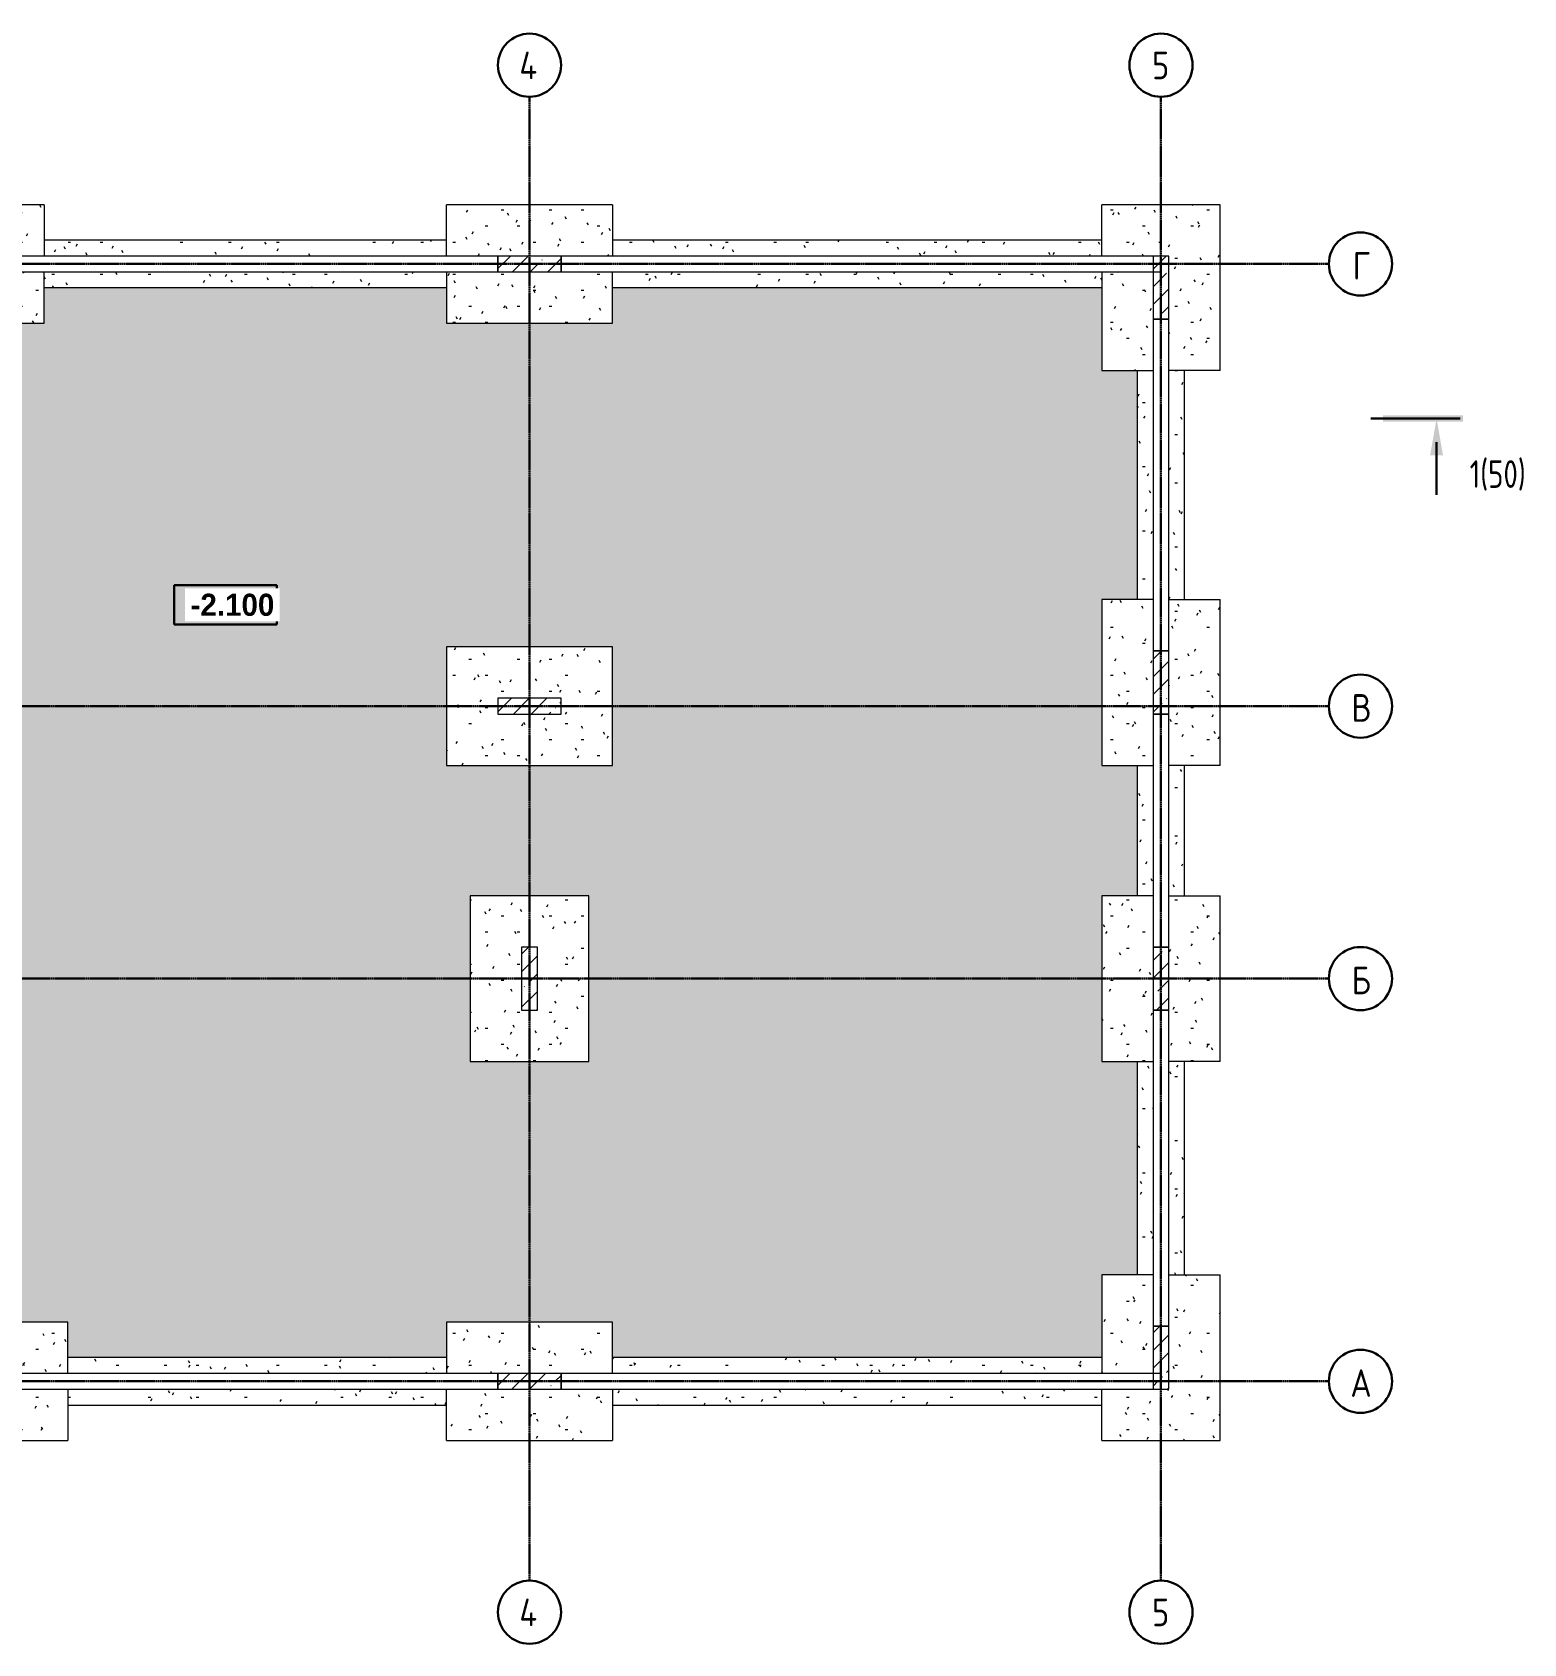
# Model space of a CAD drawing. Header units: millimetres. Extents: x -3720 to 34496, y -3324 to 17085.
# Drawn here: x 15600 to 34496, y -3324 to 17085 of the extents above; entities that cross this region are included whole.
import ezdxf

# ---------------------------------------------------------------- set-up
doc = ezdxf.new("R2010")
doc.units = ezdxf.units.MM
doc.linetypes.add('ADSK_Линия сетки', pattern=[25, 20, -2.5, 0, -2.5])
for name, color, linetype, lineweight in [('A-ANNO-NOTE', 7, 'Continuous', 30), ('A-WALL', 7, 'Continuous', 13), ('G-ANNO-DIMS', 7, 'Continuous', 30), ('G-ANNO-SYMB', 7, 'Continuous', 30), ('S-COLS', 7, 'Continuous', 9), ('S-GRID', 7, 'Continuous', 30), ('S-GRID-IDEN', 7, 'Continuous', 30)]:
    doc.layers.add(name, color=color, linetype=linetype, lineweight=lineweight)
doc.layers.add('A-FLOR', color=7, linetype='Continuous', lineweight=13, true_color=0x007f00)
doc.layers.add('A-FLOR-PATT', color=7, linetype='Continuous', lineweight=13, true_color=0x007f00)
doc.styles.add('GOST Common', font='GOST_Common_SpecSymbol_0.ttf', dxfattribs={"width": 0.9, "height": 350})
doc.styles.add('GOST Common_2', font='GOST_Common_SpecSymbol_0.ttf', dxfattribs={"width": 0.8, "height": 350})
doc.styles.add('Mipgost_B', font='', dxfattribs={"height": 280})
doc.styles.get('Mipgost_B').set_extended_font_data('Mipgost', bold=True)
pattern_1 = [(45, (0, 0), (-224.5064, 224.5064), []), (45, (224.5, 0), (-224.5064, 224.5064), [396.875, -79.375, 3.353, -76.022])]
pattern_2 = [(0, (0, 0), (812.8, 203.2), [33.528, -576.072, 33.528, -576.072, -3251.2]), (0, (0, 0), (812.8, 203.2), [-1219.2, 33.528, -1185.672, 33.528, -576.072, -1422.4]), (0, (0, 0), (812.8, 203.2), [-3048, 33.528, -372.872, 33.528, -982.472]), (120, (304.8, 101.6), (-582.3764, 602.3054), [33.528, -576.072, 33.528, -576.072, -3251.2]), (120, (304.8, 101.6), (-582.3764, 602.3054), [-1219.2, 33.528, -1185.672, 33.528, -576.072, -1422.4]), (120, (304.8, 101.6), (-582.3764, 602.3054), [-3048, 33.528, -372.872, 33.528, -982.472]), (240, (406.4, 508), (-230.4236, -805.5054), [33.528, -576.072, 33.528, -576.072, -3251.2]), (240, (406.4, 508), (-230.4236, -805.5054), [-1219.2, 33.528, -1185.672, 33.528, -576.072, -1422.4]), (240, (406.4, 508), (-230.4236, -805.5054), [-3048, 33.528, -372.872, 33.528, -982.472])]

# ---------------------------------------------------------------- blocks, each defined once
blk = doc.blocks.new('Ось сетки - Круг_Ø8 мм-2643-ФП2')
at = {"layer": 'S-GRID-IDEN'}
for start, end in [(360, 180), (180, 360)]:
    blk.add_arc((0, 0), 4, start, end, dxfattribs=at)
blk = doc.blocks.new('Высотные отметки - Рамка вверх-88962-ФП2')
at = {"layer": 'A-ANNO-NOTE'}
for p, q in [((-13, 0), (-13, 5)), ((-13, 5), (0, 5)), ((0, 5), (0, 0)), ((0, 0), (-13, 0))]:
    blk.add_line(p, q, dxfattribs=at)
blk = doc.blocks.new('Разрез - Номер вида сзади лист_3_5 мм-93904-ФП2')
at = {"layer": 'G-ANNO-SYMB'}
for points in [[(9.8, 0.4), (9.8, -0.39), (-0.33, -0.39), (-0.33, 0.4)], [(2.18, -4.67), (3, 0), (3.82, -4.67)]]:
    blk.add_hatch(color=256, dxfattribs=at).paths.add_polyline_path(points)
blk.add_line((3, -3), (3, -9.66), dxfattribs=at)

msp = doc.modelspace()

# ---------------------------------------------------------------- hatches: boundary and pattern name
at = {"layer": 'A-FLOR-PATT', "lineweight": 9}
h = msp.add_hatch(dxfattribs=at)
h.set_pattern_fill('FP_2', style=0, pattern_type=2)
h.set_pattern_definition(pattern_2)
h.paths.add_polyline_path([(15750, 13400), (15750, 14050), (14800, 14050), (14800, 13400), (15100, 13400)])
h.paths.add_polyline_path([(14600, 13400), (14600, 14050), (14300, 14050), (14300, 13850), (13650, 13850), (13650, 13400), (14300, 13400)])
h.paths.add_polyline_path([(15750, 14250), (15750, 14900), (13650, 14900), (13650, 14450), (14300, 14450), (14300, 14250), (15100, 14250)])
h = msp.add_hatch(dxfattribs=at)
h.set_pattern_fill('FP_3', style=0, pattern_type=2)
h.set_pattern_definition(pattern_2)
h.paths.add_polyline_path([(22950, 13400), (22950, 14050), (20850, 14050), (20850, 13400), (22300, 13400)])
h.paths.add_polyline_path([(22950, 14250), (22950, 14900), (20850, 14900), (20850, 14250), (22300, 14250)])
h = msp.add_hatch(dxfattribs=at)
h.set_pattern_fill('FP_3', style=0, pattern_type=2)
h.set_pattern_definition(pattern_2)
h.paths.add_polyline_path([(29800, 12800), (29800, 14050), (29150, 14050), (29150, 12800)])
h.paths.add_polyline_path([(30650, 12800), (30650, 14900), (29150, 14900), (29150, 14250), (30000, 14250), (30000, 12800)])
h = msp.add_hatch(dxfattribs=at)
h.set_pattern_fill('FP_2', style=0, pattern_type=2)
h.set_pattern_definition(pattern_2)
h.paths.add_polyline_path([(20850, 13850), (20850, 14050), (15750, 14050), (15750, 13850), (16844.5, 13850)])
h.paths.add_polyline_path([(20850, 14250), (20850, 14450), (15750, 14450), (15750, 14250), (16844.5, 14250)])
h = msp.add_hatch(dxfattribs=at)
h.set_pattern_fill('FP_2', style=0, pattern_type=2)
h.set_pattern_definition(pattern_2)
h.paths.add_polyline_path([(29150, 13850), (29150, 14050), (22950, 14050), (22950, 13850)])
h.paths.add_polyline_path([(22950, 14250), (29150, 14250), (29150, 14450), (22950, 14450)])
h = msp.add_hatch(dxfattribs=at)
h.set_pattern_fill('FP_2', style=0, pattern_type=2)
h.set_pattern_definition(pattern_2)
h.paths.add_polyline_path([(22950, 300), (29150, 300), (29150, 1350), (29600, 1350), (29600, 4050), (29150, 4050), (29150, 6150), (29600, 6150), (29600, 7800), (29150, 7800), (29150, 9900), (29600, 9900), (29600, 12800), (29150, 12800), (29150, 13850), (22950, 13850), (22950, 13400), (20850, 13400), (20850, 13850), (15750, 13850), (15750, 13400), (15000, 13400), (15000, 9600), (15450, 9600), (15450, 7500), (15000, 7500), (15000, 6150), (15450, 6150), (15450, 4050), (15000, 4050), (15000, 750), (16050, 750), (16050, 300), (20850, 300), (20850, 750), (22950, 750)])
h.paths.add_polyline_path([(21150, 4050), (21150, 6150), (22650, 6150), (22650, 4050)])
h.paths.add_polyline_path([(22950, 7800), (20850, 7800), (20850, 9300), (22950, 9300)])
h = msp.add_hatch(dxfattribs=at)
h.set_pattern_fill('FP_2', style=0, pattern_type=2)
h.set_pattern_definition(pattern_2)
h.paths.add_polyline_path([(30200, 9900), (30200, 12800), (30000, 12800), (30000, 9900)])
h.paths.add_polyline_path([(29800, 9900), (29800, 12800), (29600, 12800), (29600, 9900)])
h = msp.add_hatch(dxfattribs=at)
h.set_pattern_fill('FP_2', style=0, pattern_type=2)
h.set_pattern_definition(pattern_2)
h.paths.add_polyline_path([(30650, 7800), (30650, 9900), (30000, 9900), (30000, 7800)])
h.paths.add_polyline_path([(29150, 7800), (29800, 7800), (29800, 9900), (29150, 9900), (29150, 8450)])
h = msp.add_hatch(dxfattribs=at)
h.set_pattern_fill('FP_2', style=0, pattern_type=2)
h.set_pattern_definition(pattern_2)
h.paths.add_polyline_path([(22950, 7800), (22950, 9300), (20850, 9300), (20850, 7800), (22300, 7800)])
h.paths.add_polyline_path([(21500, 8450), (21500, 8650), (22300, 8650), (22300, 8450)])
h = msp.add_hatch(dxfattribs=at)
h.set_pattern_fill('FP_3', style=0, pattern_type=2)
h.set_pattern_definition(pattern_2)
h.paths.add_polyline_path([(30200, 6150), (30200, 7800), (30000, 7800), (30000, 6150)])
h.paths.add_polyline_path([(29800, 6150), (29800, 7800), (29600, 7800), (29600, 6150)])
h = msp.add_hatch(dxfattribs=at)
h.set_pattern_fill('FP_2', style=0, pattern_type=2)
h.set_pattern_definition(pattern_2)
h.paths.add_polyline_path([(21800, 4050), (22650, 4050), (22650, 6150), (21150, 6150), (21150, 4050)])
h.paths.add_polyline_path([(21800, 4700), (21800, 5500), (22000, 5500), (22000, 4700)])
h = msp.add_hatch(dxfattribs=at)
h.set_pattern_fill('FP_2', style=0, pattern_type=2)
h.set_pattern_definition(pattern_2)
h.paths.add_polyline_path([(29150, 4050), (29800, 4050), (29800, 6150), (29150, 6150), (29150, 4700)])
h.paths.add_polyline_path([(30000, 4050), (30650, 4050), (30650, 6150), (30000, 6150), (30000, 4700)])
h = msp.add_hatch(dxfattribs=at)
h.set_pattern_fill('FP_2', style=0, pattern_type=2)
h.set_pattern_definition(pattern_2)
h.paths.add_polyline_path([(30200, 1350), (30200, 4050), (30000, 4050), (30000, 1350)])
h.paths.add_polyline_path([(29600, 1350), (29800, 1350), (29800, 4050), (29600, 4050)])
h = msp.add_hatch(dxfattribs=at)
h.set_pattern_fill('FP_2', style=0, pattern_type=2)
h.set_pattern_definition(pattern_2)
h.paths.add_polyline_path([(29150, -750), (30650, -750), (30650, 1350), (30000, 1350), (30000, -100), (29150, -100)])
h.paths.add_polyline_path([(29150, 100), (29800, 100), (29800, 1350), (29150, 1350), (29150, 700)])
h = msp.add_hatch(dxfattribs=at)
h.set_pattern_fill('FP_2', style=0, pattern_type=2)
h.set_pattern_definition(pattern_2)
h.paths.add_polyline_path([(16050, -750), (16050, -100), (14600, -100), (14600, -300), (13950, -300), (13950, -750), (15400, -750)])
h.paths.add_polyline_path([(15400, 100), (16050, 100), (16050, 750), (14800, 750), (14800, 100)])
h.paths.add_polyline_path([(14600, 300), (14600, 750), (13950, 750), (13950, 300), (14400, 300)])
h = msp.add_hatch(dxfattribs=at)
h.set_pattern_fill('FP_3', style=0, pattern_type=2)
h.set_pattern_definition(pattern_2)
h.paths.add_polyline_path([(22950, -750), (22950, -100), (20850, -100), (20850, -750), (22300, -750)])
h.paths.add_polyline_path([(22950, 100), (22950, 750), (20850, 750), (20850, 100), (22300, 100)])
h = msp.add_hatch(dxfattribs=at)
h.set_pattern_fill('FP_2', style=0, pattern_type=2)
h.set_pattern_definition(pattern_2)
h.paths.add_polyline_path([(20850, -300), (20850, -100), (16050, -100), (16050, -300), (16844.5, -300)])
h.paths.add_polyline_path([(20850, 100), (20850, 300), (16050, 300), (16050, 100), (16844.5, 100)])
h = msp.add_hatch(dxfattribs=at)
h.set_pattern_fill('FP_2', style=0, pattern_type=2)
h.set_pattern_definition(pattern_2)
h.paths.add_polyline_path([(22950, -300), (29150, -300), (29150, -100), (22950, -100)])
h.paths.add_polyline_path([(29150, 100), (29150, 300), (22950, 300), (22950, 100)])
at = {"layer": 'S-COLS'}
h = msp.add_hatch(dxfattribs=at)
h.set_pattern_fill('FP_1', color=256, style=0, pattern_type=2)
h.set_pattern_definition(pattern_1)
h.paths.add_polyline_path([(21500, 14050), (22300, 14050), (22300, 14250), (21500, 14250)])
h = msp.add_hatch(dxfattribs=at)
h.set_pattern_fill('FP_1', color=256, style=0, pattern_type=2)
h.set_pattern_definition(pattern_1)
h.paths.add_polyline_path([(29800, 13450), (30000, 13450), (30000, 14250), (29800, 14250)])
h = msp.add_hatch(dxfattribs=at)
h.set_pattern_fill('FP_1', color=256, style=0, pattern_type=2)
h.set_pattern_definition(pattern_1)
h.paths.add_polyline_path([(30000, 8450), (30000, 9250), (29800, 9250), (29800, 8450)])
h = msp.add_hatch(dxfattribs=at)
h.set_pattern_fill('FP_1', color=256, style=0, pattern_type=2)
h.set_pattern_definition(pattern_1)
h.paths.add_polyline_path([(22300, 8450), (22300, 8650), (21500, 8650), (21500, 8450)])
h = msp.add_hatch(dxfattribs=at)
h.set_pattern_fill('FP_1', color=256, style=0, pattern_type=2)
h.set_pattern_definition(pattern_1)
h.paths.add_polyline_path([(22000, 4700), (22000, 5500), (21800, 5500), (21800, 4700)])
h = msp.add_hatch(dxfattribs=at)
h.set_pattern_fill('FP_1', color=256, style=0, pattern_type=2)
h.set_pattern_definition(pattern_1)
h.paths.add_polyline_path([(30000, 4700), (30000, 5500), (29800, 5500), (29800, 4700)])
h = msp.add_hatch(dxfattribs=at)
h.set_pattern_fill('FP_1', color=256, style=0, pattern_type=2)
h.set_pattern_definition(pattern_1)
h.paths.add_polyline_path([(30000, -100), (30000, 700), (29800, 700), (29800, -100)])
h = msp.add_hatch(dxfattribs=at)
h.set_pattern_fill('FP_1', color=256, style=0, pattern_type=2)
h.set_pattern_definition(pattern_1)
h.paths.add_polyline_path([(22300, -100), (22300, 100), (21500, 100), (21500, -100)])

# ---------------------------------------------------------------- linework, layer by layer
at = {"layer": 'A-FLOR'}
for p, q in [((15750, 14900), (13650, 14900)), ((15750, 14900), (15750, 14250)), ((22950, 14900), (20850, 14900)), ((20850, 14250), (20850, 14900)), ((22950, 14900), (22950, 14250)), ((30650, 14900), (29150, 14900)), ((29150, 14250), (29150, 14900)), ((30650, 12800), (30650, 14900)), ((20850, 14450), (15750, 14450)), ((29150, 14450), (22950, 14450)), ((15750, 13400), (15750, 14050)), ((20850, 14050), (20850, 13400)), ((22950, 13400), (22950, 14050)), ((29150, 14050), (29150, 12800)), ((15750, 13850), (20850, 13850)), ((22950, 13850), (29150, 13850)), ((14800, 13400), (15750, 13400)), ((20850, 13400), (22950, 13400)), ((29150, 12800), (29800, 12800)), ((29600, 12800), (29600, 9900)), ((30650, 12800), (30000, 12800)), ((30200, 9900), (30200, 12800)), ((29150, 9900), (29150, 7800)), ((29800, 9900), (29150, 9900)), ((30000, 9900), (30650, 9900)), ((30650, 7800), (30650, 9900)), ((22950, 9300), (20850, 9300)), ((20850, 9300), (20850, 7800)), ((22950, 7800), (22950, 9300)), ((20850, 7800), (22950, 7800)), ((29150, 7800), (29800, 7800)), ((29600, 7800), (29600, 6150)), ((30650, 7800), (30000, 7800)), ((30200, 6150), (30200, 7800)), ((21150, 6150), (21150, 4050)), ((22650, 6150), (21150, 6150)), ((22650, 4050), (22650, 6150)), ((29150, 6150), (29150, 4050)), ((29800, 6150), (29150, 6150)), ((30000, 6150), (30650, 6150)), ((30650, 4050), (30650, 6150)), ((21150, 4050), (22650, 4050)), ((29150, 4050), (29800, 4050)), ((29600, 4050), (29600, 1350)), ((30650, 4050), (30000, 4050)), ((30200, 1350), (30200, 4050)), ((29150, 1350), (29150, 100)), ((29800, 1350), (29150, 1350)), ((30000, 1350), (30650, 1350)), ((30650, -750), (30650, 1350)), ((16050, 750), (14800, 750)), ((16050, 100), (16050, 750)), ((22950, 750), (20850, 750)), ((20850, 750), (20850, 100)), ((22950, 100), (22950, 750)), ((20850, 300), (16050, 300)), ((29150, 300), (22950, 300)), ((16050, -100), (16050, -750)), ((20850, -750), (20850, -100)), ((22950, -100), (22950, -750)), ((29150, -750), (29150, -100)), ((16050, -300), (20850, -300)), ((22950, -300), (29150, -300)), ((13950, -750), (16050, -750)), ((20850, -750), (22950, -750)), ((29150, -750), (30650, -750))]:
    msp.add_line(p, q, dxfattribs=at)
at = {"layer": 'A-WALL'}
for p, q in [((21500, 14250), (15100, 14250)), ((21500, 14050), (21500, 14250)), ((29900, 14250), (22300, 14250)), ((22300, 14250), (22300, 14050)), ((29900, 14050), (29900, 14250)), ((15100, 14050), (21500, 14050)), ((22300, 14050), (29900, 14050)), ((29800, 13450), (29800, 9250)), ((30000, 13450), (29800, 13450)), ((30000, 9250), (30000, 13450)), ((29800, 9250), (30000, 9250)), ((29800, 8450), (29800, 5500)), ((30000, 8450), (29800, 8450)), ((30000, 5500), (30000, 8450)), ((29800, 5500), (30000, 5500)), ((29800, 4700), (29800, 700)), ((30000, 4700), (29800, 4700)), ((30000, 700), (30000, 4700)), ((29800, 700), (30000, 700)), ((21500, 100), (15400, 100)), ((21500, -100), (21500, 100)), ((29900, 100), (22300, 100)), ((22300, 100), (22300, -100)), ((29900, -100), (29900, 100)), ((15400, -100), (21500, -100)), ((22300, -100), (29900, -100))]:
    msp.add_line(p, q, dxfattribs=at)
at = {"layer": 'G-ANNO-SYMB'}
msp.add_line((32557.9, 12192), (33691.4, 12192), dxfattribs=at)
at = {"layer": 'S-COLS'}
for p, q in [((21500, 14250), (21500, 14050)), ((22300, 14250), (21500, 14250)), ((22300, 14050), (22300, 14250)), ((30000, 14250), (29800, 14250)), ((29800, 14250), (29800, 13450)), ((30000, 13450), (30000, 14250)), ((21500, 14050), (22300, 14050)), ((29800, 13450), (30000, 13450)), ((30000, 9250), (29800, 9250)), ((29800, 9250), (29800, 8450)), ((30000, 8450), (30000, 9250)), ((21500, 8650), (21500, 8450)), ((22300, 8650), (21500, 8650)), ((22300, 8450), (22300, 8650)), ((21500, 8450), (22300, 8450)), ((29800, 8450), (30000, 8450)), ((22000, 5500), (21800, 5500)), ((21800, 5500), (21800, 4700)), ((22000, 4700), (22000, 5500)), ((30000, 5500), (29800, 5500)), ((29800, 5500), (29800, 4700)), ((30000, 4700), (30000, 5500)), ((21800, 4700), (22000, 4700)), ((29800, 4700), (30000, 4700)), ((30000, 700), (29800, 700)), ((29800, 700), (29800, -100)), ((30000, -100), (30000, 700)), ((21500, 100), (21500, -100)), ((22300, 100), (21500, 100)), ((22300, -100), (22300, 100)), ((21500, -100), (22300, -100)), ((29800, -100), (30000, -100))]:
    msp.add_line(p, q, dxfattribs=at)
at = {"layer": 'S-GRID', "color": 150, "linetype": 'ADSK_Линия сетки', "true_color": 0x0080ff}
for p, q in [((21900, -2523.6), (21900, 16266.7)), ((29900, -2523.6), (29900, 16266.7)), ((-2091.2, 14150), (32027.3, 14150)), ((-2091.2, 8550), (32027.3, 8550)), ((-2091.2, 5100), (32027.3, 5100)), ((-2091.2, 0), (32027.3, 0))]:
    msp.add_line(p, q, dxfattribs=at)

# ---------------------------------------------------------------- block references
at = {"layer": 'G-ANNO-DIMS', "xscale": 99.99999999999993, "yscale": 99.99999999999993, "zscale": 99.99999999999993}
msp.add_blockref('Высотные отметки - Рамка вверх-88962-ФП2', (18697.6, 9583.9), dxfattribs=at)
at = {"layer": 'G-ANNO-SYMB', "extrusion": (0, 0, -1), "xscale": 99.99999999999993, "yscale": 99.99999999999993, "zscale": 99.99999999999993}
msp.add_blockref('Разрез - Номер вида сзади лист_3_5 мм-93904-ФП2', (-33691.4, 12192), dxfattribs=at)
at = {"layer": 'S-GRID-IDEN', "xscale": 99.99999999999993, "yscale": 99.99999999999993, "zscale": 99.99999999999993}
for p in [(21900, 16666.7), (29900, 16666.7), (21900, -2923.6), (29900, -2923.6)]:
    msp.add_blockref('Ось сетки - Круг_Ø8 мм-2643-ФП2', p, dxfattribs=at)
at = {"layer": 'S-GRID-IDEN', "xscale": 99.99999999999993, "yscale": 99.99999999999993, "zscale": 99.99999999999993, "rotation": 269.9999999999994}
for p in [(32427.3, 14150), (32427.3, 8550), (32427.3, 5100), (32427.3, 0)]:
    msp.add_blockref('Ось сетки - Круг_Ø8 мм-2643-ФП2', p, dxfattribs=at)

# ---------------------------------------------------------------- texts
at = {"layer": 'G-ANNO-SYMB', "insert": (33810.6, 11664.3), "char_height": 350, "width": 923.544, "attachment_point": 1, "style": 'GOST Common_2'}
msp.add_mtext('1(50)', dxfattribs=at)
at = {"layer": 'S-GRID-IDEN', "char_height": 350, "attachment_point": 1, "style": 'GOST Common'}
for s, insert, width in [('\\fGOST Common|b0|i0|c204|p34|;\\W.9;4', (21771.4, 16839.2), 310.253), ('\\fGOST Common|b0|i0|c204|p34|;\\W.9;5', (29786.2, 16839.2), 274.177), ('\\fGOST Common|b0|i0|c204|p34|;\\W.9;Г', (32328.8, 14302.6), 274.177), ('\\fGOST Common|b0|i0|c204|p34|;\\W.9;В', (32313.9, 8702.6), 310.253), ('\\fGOST Common|b0|i0|c204|p34|;\\W.9;Б', (32313.9, 5252.6), 310.253), ('\\fGOST Common|b0|i0|c204|p34|;\\W.9;А', (32299.1, 152.6), 346.329), ('\\fGOST Common|b0|i0|c204|p34|;\\W.9;4', (21771.4, -2751.1), 310.253), ('\\fGOST Common|b0|i0|c204|p34|;\\W.9;5', (29786.2, -2751.1), 274.177)]:
    msp.add_mtext(s, dxfattribs=dict(at, insert=insert, width=width))

# ---------------------------------------------------------------- next in the draw order: texts
at = {"layer": 'G-ANNO-DIMS', "insert": (17606, 9974), "char_height": 280, "width": 1059.977, "attachment_point": 1, "line_spacing_factor": 0.919238, "style": 'Mipgost_B', "bg_fill": 3, "box_fill_scale": 1.25, "bg_fill_color": 256, "bg_fill_true_color": 13158600, "bg_fill_transparency": 0}
msp.add_mtext('-2.100', dxfattribs=at)

doc.saveas('drawing.dxf')
